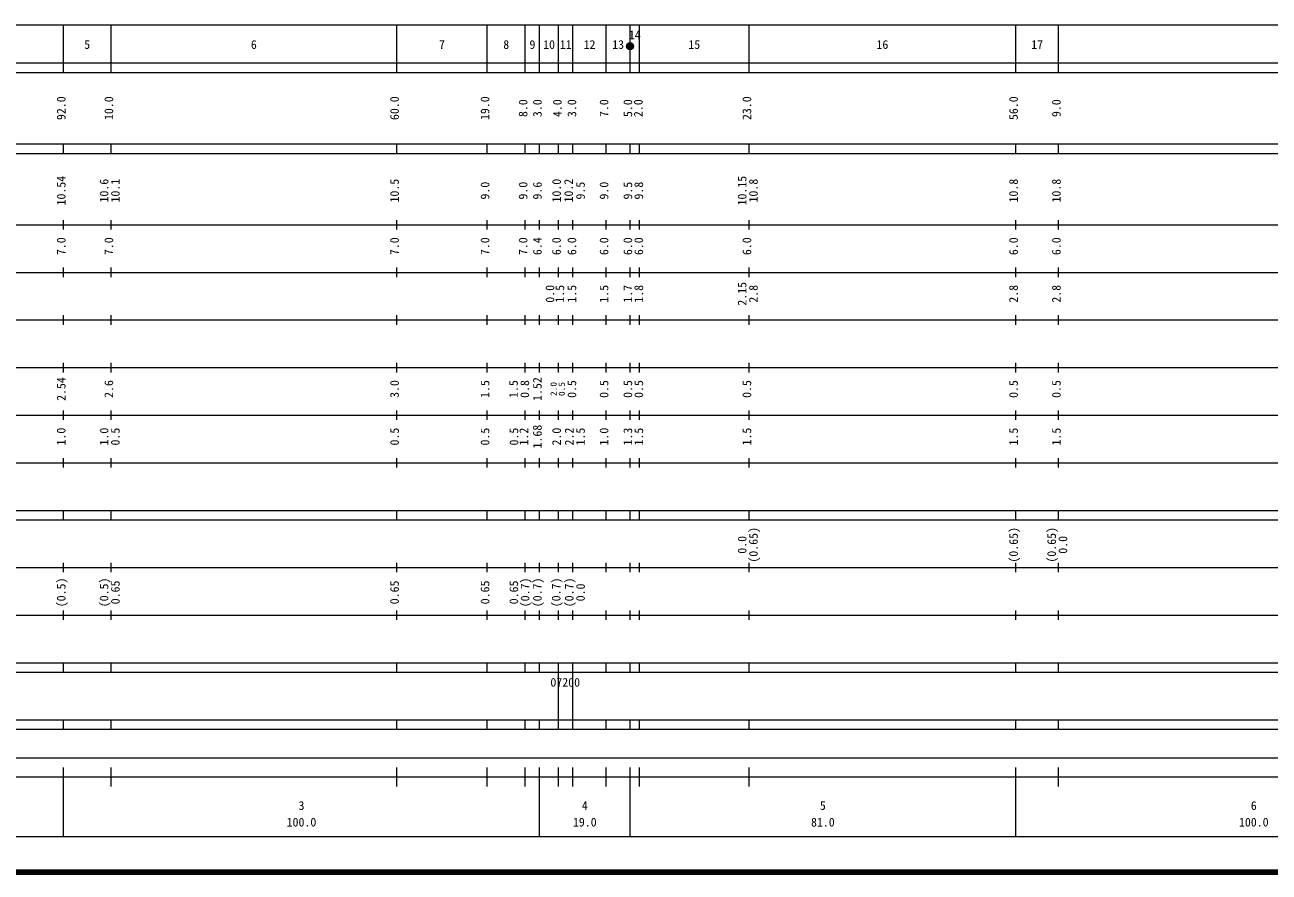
# Model space of a CAD drawing. Units: millimetres on the paper, enlarged 1000 times. Extents: x 40000 to 680000, y 20000 to 380000.
# Drawn here: x 259912 to 521220, y 20000 to 198000 of the extents above; entities that cross this region are included whole.
import ezdxf
from ezdxf.enums import TextEntityAlignment as Align

# ---------------------------------------------------------------- set-up
doc = ezdxf.new("R2010")
doc.units = ezdxf.units.MM
doc.header["$LTSCALE"] = 1000
doc.header["$PDMODE"] = 32
doc.header["$PDSIZE"] = 500
doc.layers.add('M-TTL', color=2, linetype='Continuous', lineweight=140)
doc.layers.add('M-TTL-BAND', color=7, linetype='Continuous', lineweight=13)
doc.styles.add('ＭＳ ゴシック', font='')
doc.styles.get('ＭＳ ゴシック').set_extended_font_data('MS Gothic')

msp = doc.modelspace()

# ---------------------------------------------------------------- linework, layer by layer
at = {"layer": 'M-TTL'}
msp.add_line((40000, 20000), (680000, 20000), dxfattribs=at)
at = {"layer": 'M-TTL-BAND'}
for p, q in [((68000, 198000), (579000, 198000)), ((268000, 188000), (268000, 198000)), ((278000, 188000), (278000, 198000)), ((338000, 188000), (338000, 198000)), ((357000, 188000), (357000, 198000)), ((365000, 188000), (365000, 198000)), ((368000, 188000), (368000, 198000)), ((372000, 188000), (372000, 198000)), ((375000, 188000), (375000, 198000)), ((382000, 188000), (382000, 198000)), ((387000, 188000), (387000, 198000)), ((389000, 188000), (389000, 198000)), ((412000, 188000), (412000, 198000)), ((468000, 188000), (468000, 198000)), ((477000, 188000), (477000, 198000)), ((40000, 190000), (579000, 190000)), ((40000, 188000), (579000, 188000)), ((40000, 173000), (579000, 173000)), ((268000, 171000), (268000, 173000)), ((278000, 171000), (278000, 173000)), ((338000, 171000), (338000, 173000)), ((357000, 171000), (357000, 173000)), ((365000, 171000), (365000, 173000)), ((368000, 171000), (368000, 173000)), ((372000, 171000), (372000, 173000)), ((375000, 171000), (375000, 173000)), ((382000, 171000), (382000, 173000)), ((387000, 171000), (387000, 173000)), ((389000, 171000), (389000, 173000)), ((412000, 171000), (412000, 173000)), ((468000, 171000), (468000, 173000)), ((477000, 171000), (477000, 173000)), ((40000, 171000), (579000, 171000)), ((268000, 155000), (268000, 157000)), ((278000, 155000), (278000, 157000)), ((338000, 155000), (338000, 157000)), ((357000, 155000), (357000, 157000)), ((365000, 155000), (365000, 157000)), ((368000, 155000), (368000, 157000)), ((372000, 155000), (372000, 157000)), ((375000, 155000), (375000, 157000)), ((382000, 155000), (382000, 157000)), ((387000, 155000), (387000, 157000)), ((389000, 155000), (389000, 157000)), ((412000, 155000), (412000, 157000)), ((468000, 155000), (468000, 157000)), ((477000, 155000), (477000, 157000)), ((40000, 156000), (579000, 156000)), ((268000, 145000), (268000, 147000)), ((278000, 145000), (278000, 147000)), ((338000, 145000), (338000, 147000)), ((357000, 145000), (357000, 147000)), ((365000, 145000), (365000, 147000)), ((368000, 145000), (368000, 147000)), ((372000, 145000), (372000, 147000)), ((375000, 145000), (375000, 147000)), ((382000, 145000), (382000, 147000)), ((387000, 145000), (387000, 147000)), ((389000, 145000), (389000, 147000)), ((412000, 145000), (412000, 147000)), ((468000, 145000), (468000, 147000)), ((477000, 145000), (477000, 147000)), ((46000, 146000), (579000, 146000)), ((52000, 136000), (579000, 136000)), ((268000, 135000), (268000, 137000)), ((278000, 135000), (278000, 137000)), ((338000, 135000), (338000, 137000)), ((357000, 135000), (357000, 137000)), ((365000, 135000), (365000, 137000)), ((368000, 135000), (368000, 137000)), ((372000, 135000), (372000, 137000)), ((375000, 135000), (375000, 137000)), ((382000, 135000), (382000, 137000)), ((387000, 135000), (387000, 137000)), ((389000, 135000), (389000, 137000)), ((412000, 135000), (412000, 137000)), ((468000, 135000), (468000, 137000)), ((477000, 135000), (477000, 137000)), ((46000, 126000), (579000, 126000)), ((268000, 125000), (268000, 127000)), ((278000, 125000), (278000, 127000)), ((338000, 125000), (338000, 127000)), ((357000, 125000), (357000, 127000)), ((365000, 125000), (365000, 127000)), ((368000, 125000), (368000, 127000)), ((372000, 125000), (372000, 127000)), ((375000, 125000), (375000, 127000)), ((382000, 125000), (382000, 127000)), ((387000, 125000), (387000, 127000)), ((389000, 125000), (389000, 127000)), ((412000, 125000), (412000, 127000)), ((468000, 125000), (468000, 127000)), ((477000, 125000), (477000, 127000)), ((52000, 116000), (579000, 116000)), ((268000, 115000), (268000, 117000)), ((278000, 115000), (278000, 117000)), ((338000, 115000), (338000, 117000)), ((357000, 115000), (357000, 117000)), ((365000, 115000), (365000, 117000)), ((368000, 115000), (368000, 117000)), ((372000, 115000), (372000, 117000)), ((375000, 115000), (375000, 117000)), ((382000, 115000), (382000, 117000)), ((387000, 115000), (387000, 117000)), ((389000, 115000), (389000, 117000)), ((412000, 115000), (412000, 117000)), ((468000, 115000), (468000, 117000)), ((477000, 115000), (477000, 117000)), ((46000, 106000), (579000, 106000)), ((268000, 105000), (268000, 107000)), ((278000, 105000), (278000, 107000)), ((338000, 105000), (338000, 107000)), ((357000, 105000), (357000, 107000)), ((365000, 105000), (365000, 107000)), ((368000, 105000), (368000, 107000)), ((372000, 105000), (372000, 107000)), ((375000, 105000), (375000, 107000)), ((382000, 105000), (382000, 107000)), ((387000, 105000), (387000, 107000)), ((389000, 105000), (389000, 107000)), ((412000, 105000), (412000, 107000)), ((468000, 105000), (468000, 107000)), ((477000, 105000), (477000, 107000)), ((40000, 96000), (579000, 96000)), ((268000, 94000), (268000, 96000)), ((278000, 94000), (278000, 96000)), ((338000, 94000), (338000, 96000)), ((357000, 94000), (357000, 96000)), ((365000, 94000), (365000, 96000)), ((368000, 94000), (368000, 96000)), ((372000, 94000), (372000, 96000)), ((375000, 94000), (375000, 96000)), ((382000, 94000), (382000, 96000)), ((387000, 94000), (387000, 96000)), ((389000, 94000), (389000, 96000)), ((412000, 94000), (412000, 96000)), ((468000, 94000), (468000, 96000)), ((477000, 94000), (477000, 96000)), ((40000, 94000), (579000, 94000)), ((49000, 84000), (579000, 84000)), ((268000, 83000), (268000, 85000)), ((278000, 83000), (278000, 85000)), ((338000, 83000), (338000, 85000)), ((357000, 83000), (357000, 85000)), ((365000, 83000), (365000, 85000)), ((368000, 83000), (368000, 85000)), ((372000, 83000), (372000, 85000)), ((375000, 83000), (375000, 85000)), ((382000, 83000), (382000, 85000)), ((387000, 83000), (387000, 85000)), ((389000, 83000), (389000, 85000)), ((412000, 83000), (412000, 85000)), ((468000, 83000), (468000, 85000)), ((477000, 83000), (477000, 85000)), ((40000, 74000), (579000, 74000)), ((268000, 73000), (268000, 75000)), ((278000, 73000), (278000, 75000)), ((338000, 73000), (338000, 75000)), ((357000, 73000), (357000, 75000)), ((365000, 73000), (365000, 75000)), ((368000, 73000), (368000, 75000)), ((372000, 73000), (372000, 75000)), ((375000, 73000), (375000, 75000)), ((382000, 73000), (382000, 75000)), ((387000, 73000), (387000, 75000)), ((389000, 73000), (389000, 75000)), ((412000, 73000), (412000, 75000)), ((468000, 73000), (468000, 75000)), ((477000, 73000), (477000, 75000)), ((40000, 64000), (579000, 64000)), ((268000, 62000), (268000, 64000)), ((278000, 62000), (278000, 64000)), ((338000, 62000), (338000, 64000)), ((357000, 62000), (357000, 64000)), ((365000, 62000), (365000, 64000)), ((368000, 62000), (368000, 64000)), ((372000, 62000), (372000, 64000)), ((375000, 62000), (375000, 64000)), ((382000, 62000), (382000, 64000)), ((387000, 62000), (387000, 64000)), ((389000, 62000), (389000, 64000)), ((412000, 62000), (412000, 64000)), ((468000, 62000), (468000, 64000)), ((477000, 62000), (477000, 64000)), ((40000, 62000), (579000, 62000)), ((372000, 52000), (372000, 62000)), ((375000, 52000), (375000, 62000)), ((40000, 52000), (579000, 52000)), ((40000, 50000), (579000, 50000)), ((268000, 50000), (268000, 52000)), ((278000, 50000), (278000, 52000)), ((338000, 50000), (338000, 52000)), ((357000, 50000), (357000, 52000)), ((365000, 50000), (365000, 52000)), ((368000, 50000), (368000, 52000)), ((372000, 50000), (372000, 52000)), ((375000, 50000), (375000, 52000)), ((382000, 50000), (382000, 52000)), ((387000, 50000), (387000, 52000)), ((389000, 50000), (389000, 52000)), ((412000, 50000), (412000, 52000)), ((468000, 50000), (468000, 52000)), ((477000, 50000), (477000, 52000)), ((71000, 44000), (565000, 44000)), ((268000, 27500), (268000, 42000)), ((278000, 38000), (278000, 42000)), ((338000, 38000), (338000, 42000)), ((357000, 38000), (357000, 42000)), ((365000, 38000), (365000, 42000)), ((368000, 27500), (368000, 42000)), ((372000, 38000), (372000, 42000)), ((375000, 38000), (375000, 42000)), ((382000, 38000), (382000, 42000)), ((387000, 27500), (387000, 42000)), ((389000, 38000), (389000, 42000)), ((412000, 38000), (412000, 42000)), ((468000, 27500), (468000, 42000)), ((477000, 38000), (477000, 42000)), ((40000, 40000), (579000, 40000)), ((68000, 27500), (579000, 27500))]:
    msp.add_line(p, q, dxfattribs=at)
for radius in [750, 600, 450, 300, 150, 20]:
    msp.add_circle((387000, 193547), radius, dxfattribs=at)
msp.add_point((387000, 193547), dxfattribs=at)

# ---------------------------------------------------------------- texts
at = {"layer": 'M-TTL-BAND', "style": 'ＭＳ ゴシック'}
for s, p in [('14', (388000, 194436)), ('5', (273000, 192405)), ('6', (308000, 192405)), ('7', (347500, 192405)), ('8', (361000, 192405)), ('9', (366500, 192405)), ('10', (370000, 192405)), ('11', (373500, 192405)), ('12', (378500, 192405)), ('13', (384500, 192405)), ('15', (400500, 192405)), ('16', (440000, 192405)), ('17', (472500, 192405)), ('07200', (373391, 58405)), ('3', (318000, 32523)), ('4', (377500, 32523)), ('5', (427500, 32523)), ('6', (518000, 32523)), ('100.0', (318000, 29033)), ('19.0', (377500, 29033)), ('81.0', (427500, 29033)), ('100.0', (518000, 29033))]:
    msp.add_text(s, height=1833, dxfattribs=at).set_placement(p, align=Align.BOTTOM_CENTER)
for s, p in [('92.0', (269000, 180500)), ('10.0', (279000, 180500)), ('60.0', (339000, 180500)), ('19.0', (358000, 180500)), ('8.0', (366000, 180500)), ('3.0', (369000, 180500)), ('4.0', (373195, 180500)), ('3.0', (376250, 180500)), ('7.0', (383000, 180500)), ('5.0', (388000, 180500)), ('2.0', (390187, 180500)), ('23.0', (413000, 180500)), ('56.0', (469000, 180500)), ('9.0', (478000, 180500)), ('10.54', (269000, 163174)), ('10.6', (278000, 163174)), ('10.1', (280370, 163174)), ('10.5', (339000, 163174)), ('9.0', (358000, 163174)), ('9.0', (366000, 163174)), ('9.6', (369000, 163174)), ('10.0', (373035, 163174)), ('10.2', (375557, 163174)), ('9.5', (378057, 163174)), ('9.0', (383000, 163174)), ('9.5', (388000, 163174)), ('9.8', (390294, 163174)), ('10.15', (412000, 163174)), ('10.8', (414370, 163174)), ('10.8', (469000, 163174)), ('10.8', (478000, 163174)), ('7.0', (269000, 151500)), ('7.0', (279000, 151500)), ('7.0', (339000, 151500)), ('7.0', (358000, 151500)), ('7.0', (366000, 151500)), ('6.4', (369000, 151500)), ('6.0', (373013, 151500)), ('6.0', (376250, 151500)), ('6.0', (383000, 151500)), ('6.0', (388000, 151500)), ('6.0', (390300, 151500)), ('6.0', (413000, 151500)), ('6.0', (469000, 151500)), ('6.0', (478000, 151500)), ('2.15', (412000, 141500)), ('0.0', (371640, 141500)), ('1.5', (373716, 141500)), ('1.5', (376250, 141500)), ('1.5', (383000, 141500)), ('1.7', (388000, 141500)), ('1.8', (390300, 141500)), ('2.8', (414370, 141500)), ('2.8', (469000, 141500)), ('2.8', (478000, 141500)), ('2.54', (269000, 121500)), ('2.6', (279000, 121500)), ('3.0', (339000, 121500)), ('1.5', (358000, 121500)), ('1.5', (363988, 121500)), ('0.8', (366358, 121500)), ('1.52', (369000, 121500)), ('0.5', (376250, 121500)), ('0.5', (383000, 121500)), ('0.5', (388000, 121500)), ('0.5', (390300, 121500)), ('0.5', (413000, 121500)), ('0.5', (469000, 121500)), ('0.5', (478000, 121500)), ('1.0', (269000, 111500)), ('1.0', (278000, 111500)), ('0.5', (280370, 111500)), ('0.5', (339000, 111500)), ('0.5', (358000, 111500)), ('0.5', (364082, 111500)), ('1.2', (366161, 111500)), ('1.68', (369000, 111500)), ('2.0', (373037, 111500)), ('2.2', (375687, 111500)), ('1.5', (378057, 111500)), ('1.0', (383000, 111500)), ('1.3', (388000, 111500)), ('1.5', (390300, 111500)), ('1.5', (413000, 111500)), ('1.5', (469000, 111500)), ('1.5', (478000, 111500)), ('(0.65)', (414370, 88764)), ('(0.65)', (469000, 88764)), ('(0.65)', (477000, 88764)), ('0.0', (412000, 88764)), ('0.0', (479370, 88764)), ('(0.5)', (269000, 78764)), ('(0.5)', (278000, 78764)), ('0.65', (280370, 78764)), ('0.65', (339000, 78764)), ('0.65', (358000, 78764)), ('0.65', (364043, 78764)), ('(0.7)', (366413, 78764)), ('(0.7)', (369000, 78764)), ('(0.7)', (372951, 78764)), ('(0.7)', (375687, 78764)), ('0.0', (378057, 78764))]:
    msp.add_text(s, height=1833, rotation=90, dxfattribs=at).set_placement(p, align=Align.BOTTOM_CENTER)
at = {"layer": 'M-TTL-BAND', "style": 'ＭＳ ゴシック', "width": 1.1}
for s, p in [('2.0', (371994, 121500)), ('0.5', (373701, 121500))]:
    msp.add_text(s, height=1320, rotation=90, dxfattribs=at).set_placement(p, align=Align.BOTTOM_CENTER)

doc.saveas('drawing.dxf')
